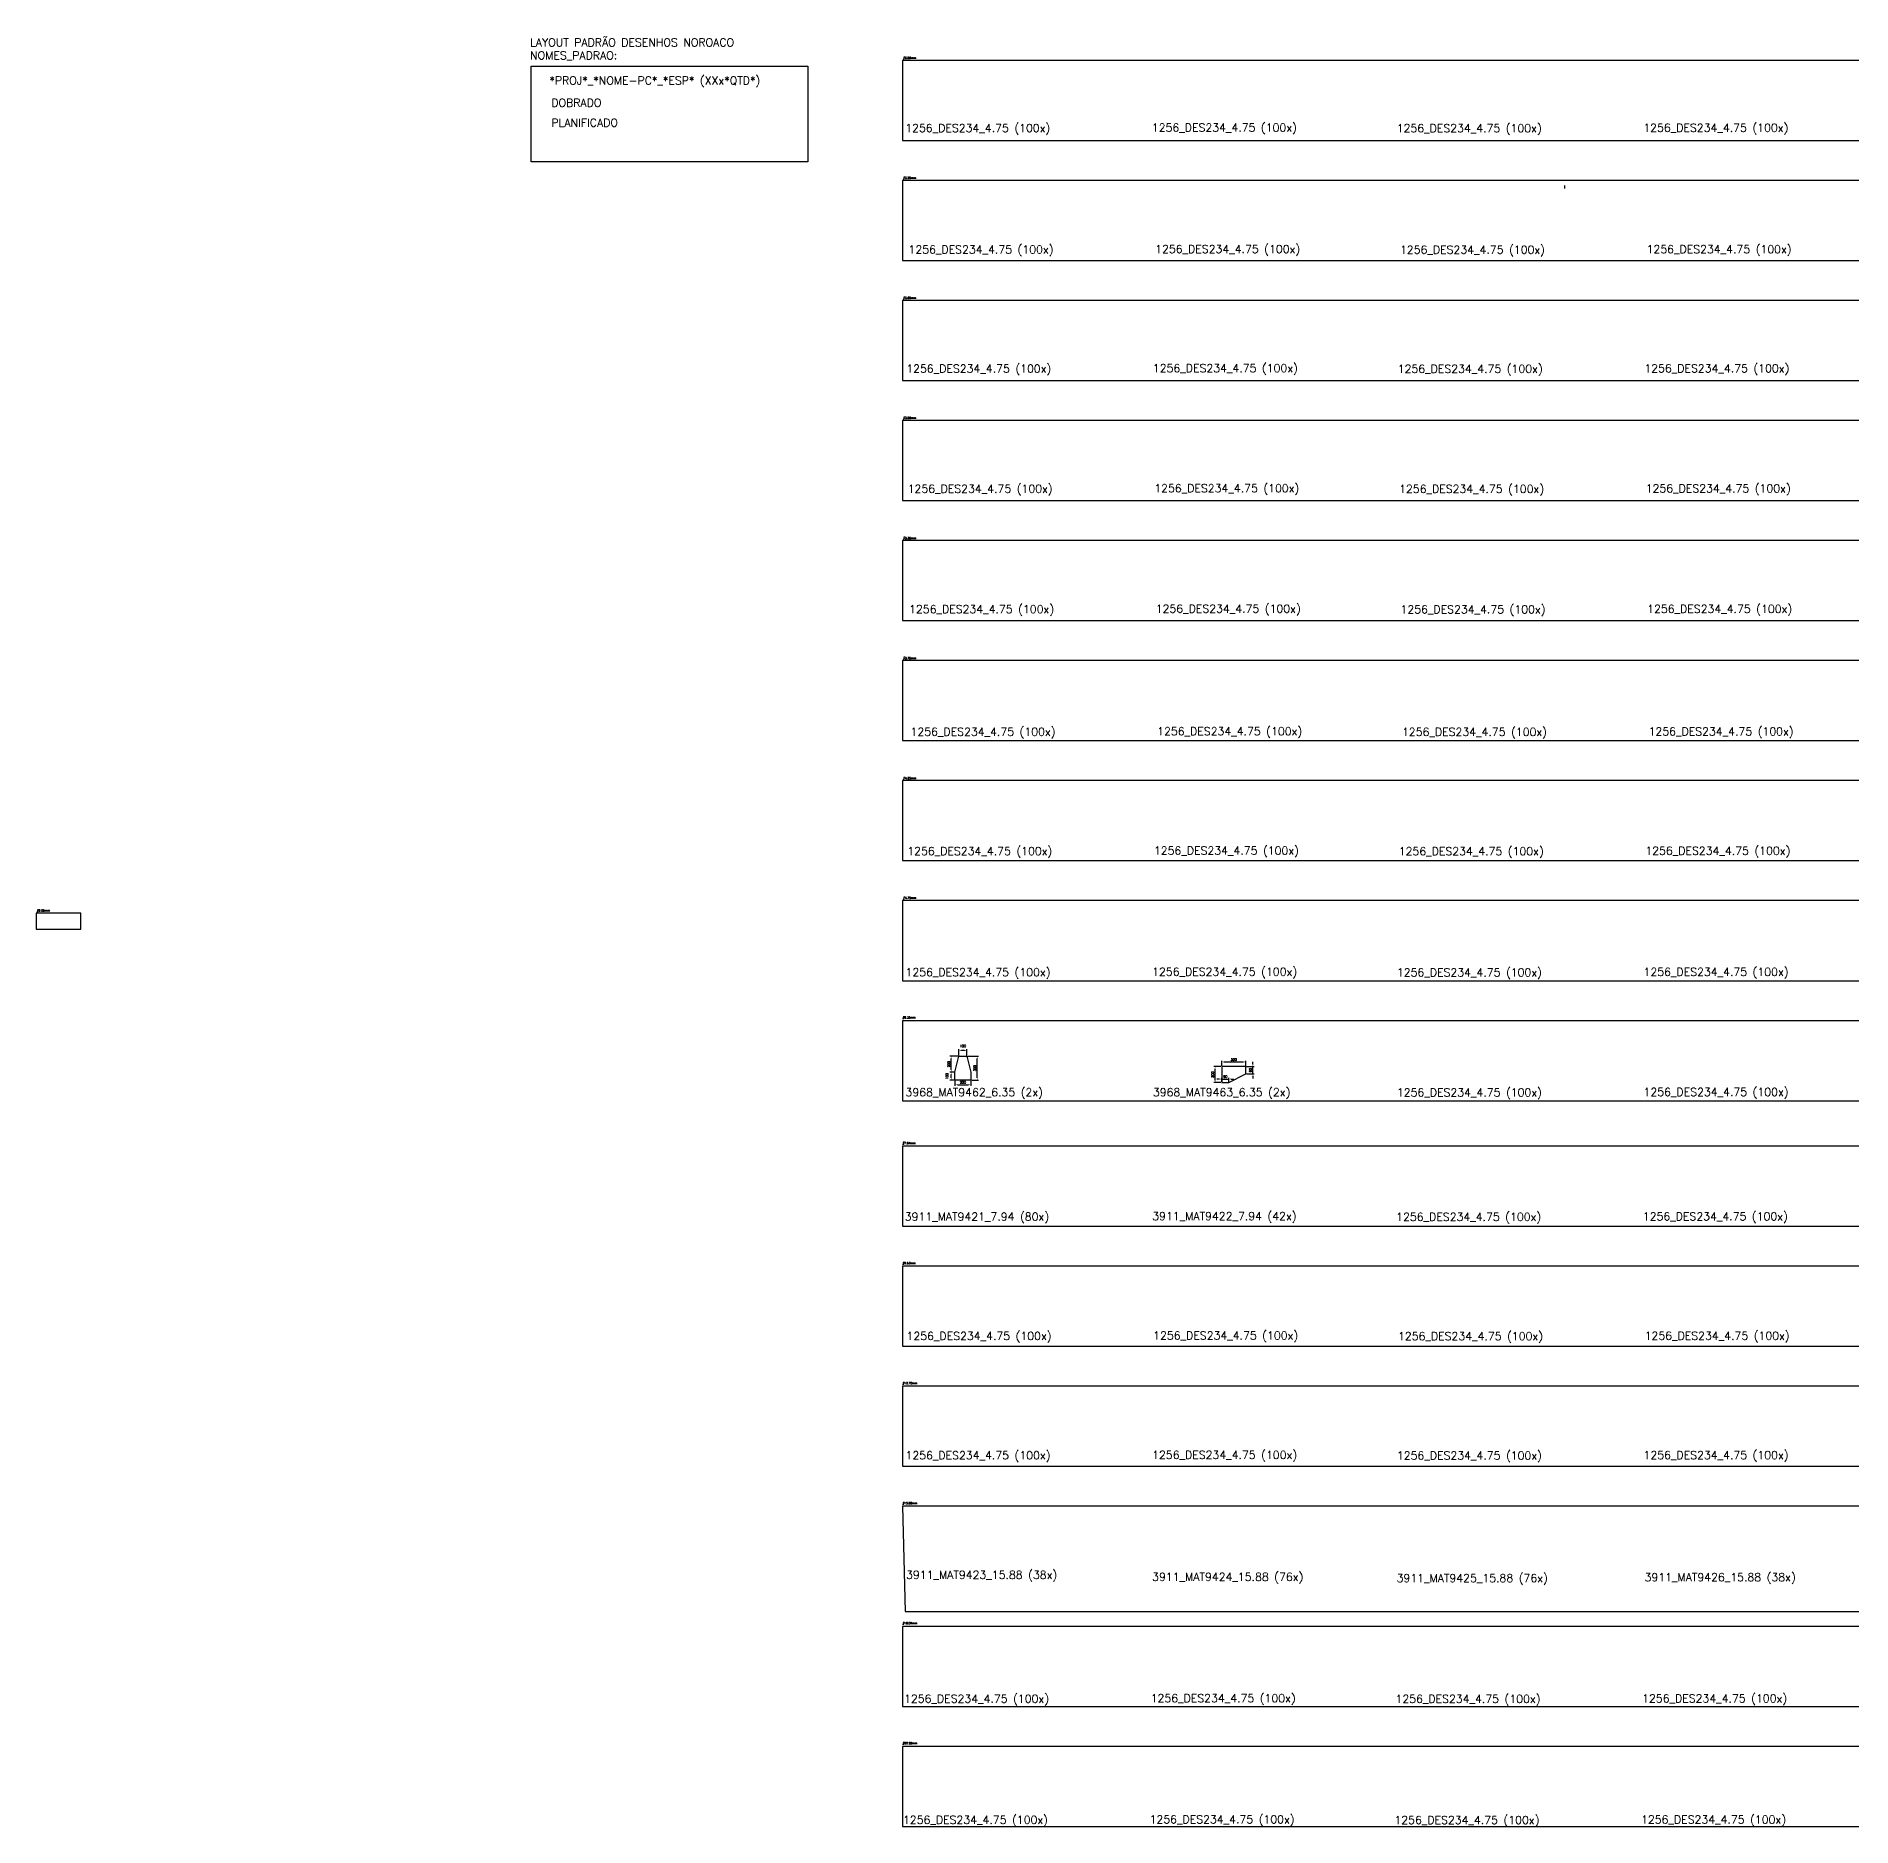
# Model space of a CAD drawing. Header units: millimetres. Extents: x 9334 to 102743, y -10659 to 11732.
# Drawn here: x 9334 to 32021, y -10640 to 11732 of the extents above; entities that cross this region are included whole.
import ezdxf

# ---------------------------------------------------------------- set-up
doc = ezdxf.new("R2010")
doc.units = ezdxf.units.MM
doc.header["$MEASUREMENT"] = 0
doc.header["$PDMODE"] = 3
for name, color, linetype in [('#12.70', 5, 'Continuous'), ('#15.88', 190, 'Continuous'), ('#19.04', 220, 'Continuous'), ('#2.00', 40, 'Continuous'), ('#2.25', 6, 'Continuous'), ('#2.65', 9, 'Continuous'), ('#22.22', 220, 'Continuous'), ('#3.00', 128, 'Continuous'), ('#3.35', 80, 'Continuous'), ('#3.75', 4, 'Continuous'), ('#4.25', 131, 'Continuous'), ('#4.75', 190, 'Continuous'), ('#6.35', 220, 'Continuous'), ('#7.94', 220, 'Continuous'), ('#9.53', 220, 'Continuous'), ('CONTORNO', 1, 'Continuous'), ('TEXTO', 3, 'Continuous')]:
    doc.layers.add(name, color=color, linetype=linetype)
doc.styles.add('ROMANS', font='romans')
doc.dimstyles.new('15M', dxfattribs={"dimtxt": 30, "dimasz": 30, "dimexe": 15, "dimexo": 10, "dimgap": 15, "dimtad": 3, "dimdec": 0, "dimzin": 12, "dimdsep": 46, "dimtxsty": 'ROMANS', "dimcen": 0, "dimdle": 50, "dimclrd": 2, "dimclre": 2, "dimclrt": 3, "dimazin": 0, "dimtfac": 1, "dimtdec": 0, "dimtmove": 2, "dimatfit": 3, "dimfxl": 1, "dimtolj": 1, "dimtzin": 0, "dimlwd": -1, "dimlwe": -1, "dimarcsym": 0})

# ---------------------------------------------------------------- blocks, each defined once
blk = doc.blocks.new('*D1652')
at = {"layer": 'CONTORNO', "color": 2}
for p, q in [((20804, -1211), (20752, -1211)), ((20804, -1311), (20752, -1311)), ((20767, -1281), (20767, -1241))]:
    blk.add_line(p, q, dxfattribs=at)
for points in [[(20772, -1241), (20762, -1241), (20767, -1211)], [(20762, -1281), (20772, -1281), (20767, -1311)]]:
    blk.add_solid(points, dxfattribs=at)
at = {"layer": 'Defpoints', "color": 0}
for p in [(20767, -1211), (20814, -1211), (20814, -1311)]:
    blk.add_point(p, dxfattribs=at)
at = {"layer": 'CONTORNO', "color": 3, "insert": (20715, -1261), "char_height": 30, "attachment_point": 5, "rotation": 90, "style": 'ROMANS'}
blk.add_mtext('\\A1;100', dxfattribs=at)
blk = doc.blocks.new('*D1653')
at = {"layer": 'CONTORNO', "color": 2}
for p, q in [((20854, -1011), (20752, -1011)), ((20767, -1181), (20767, -1041)), ((20804, -1211), (20752, -1211))]:
    blk.add_line(p, q, dxfattribs=at)
for points in [[(20772, -1041), (20762, -1041), (20767, -1011)], [(20762, -1181), (20772, -1181), (20767, -1211)]]:
    blk.add_solid(points, dxfattribs=at)
at = {"layer": 'Defpoints', "color": 0}
for p in [(20767, -1011), (20864, -1011), (20814, -1211)]:
    blk.add_point(p, dxfattribs=at)
at = {"layer": 'CONTORNO', "color": 3, "insert": (20737, -1111), "char_height": 30, "attachment_point": 5, "rotation": 90, "style": 'ROMANS'}
blk.add_mtext('\\A1;200', dxfattribs=at)
blk = doc.blocks.new('*D1654')
at = {"layer": 'CONTORNO', "color": 2}
for p, q in [((20864, -1001), (20864, -923)), ((20894, -938), (20934, -938)), ((20964, -1001), (20964, -923))]:
    blk.add_line(p, q, dxfattribs=at)
for points in [[(20894, -933), (20894, -943), (20864, -938)], [(20934, -943), (20934, -933), (20964, -938)]]:
    blk.add_solid(points, dxfattribs=at)
at = {"layer": 'Defpoints', "color": 0}
for p in [(20864, -1011), (20964, -938), (20964, -1011)]:
    blk.add_point(p, dxfattribs=at)
at = {"layer": 'CONTORNO', "color": 3, "insert": (20914, -885), "char_height": 30, "attachment_point": 5, "style": 'ROMANS'}
blk.add_mtext('\\A1;100', dxfattribs=at)
blk = doc.blocks.new('*D1655')
at = {"layer": 'CONTORNO', "color": 2}
for p, q in [((20814, -1321), (20814, -1384)), ((21014, -1321), (21014, -1384)), ((20844, -1369), (20984, -1369))]:
    blk.add_line(p, q, dxfattribs=at)
for points in [[(20844, -1364), (20844, -1374), (20814, -1369)], [(20984, -1374), (20984, -1364), (21014, -1369)]]:
    blk.add_solid(points, dxfattribs=at)
at = {"layer": 'Defpoints', "color": 0}
for p in [(20814, -1311), (21014, -1311), (21014, -1369)]:
    blk.add_point(p, dxfattribs=at)
at = {"layer": 'CONTORNO', "color": 3, "insert": (20914, -1339), "char_height": 30, "attachment_point": 5, "style": 'ROMANS'}
blk.add_mtext('\\A1;200', dxfattribs=at)
blk = doc.blocks.new('*D1656')
at = {"layer": 'CONTORNO', "color": 2}
for p, q in [((20974, -1011), (21107, -1011)), ((21092, -1281), (21092, -1041)), ((21024, -1311), (21107, -1311))]:
    blk.add_line(p, q, dxfattribs=at)
for points in [[(21097, -1041), (21087, -1041), (21092, -1011)], [(21087, -1281), (21097, -1281), (21092, -1311)]]:
    blk.add_solid(points, dxfattribs=at)
at = {"layer": 'Defpoints', "color": 0}
for p in [(20964, -1011), (21092, -1011), (21014, -1311)]:
    blk.add_point(p, dxfattribs=at)
at = {"layer": 'CONTORNO', "color": 3, "insert": (21062, -1161), "char_height": 30, "attachment_point": 5, "rotation": 90, "style": 'ROMANS'}
blk.add_mtext('\\A1;300', dxfattribs=at)
blk = doc.blocks.new('*D1657')
at = {"layer": 'CONTORNO', "color": 2}
for p, q in [((24138, -1142), (24050, -1142)), ((24138, -1342), (24050, -1342)), ((24065, -1312), (24065, -1172))]:
    blk.add_line(p, q, dxfattribs=at)
for points in [[(24070, -1172), (24060, -1172), (24065, -1142)], [(24060, -1312), (24070, -1312), (24065, -1342)]]:
    blk.add_solid(points, dxfattribs=at)
at = {"layer": 'Defpoints', "color": 0}
for p in [(24065, -1142), (24148, -1142), (24148, -1342)]:
    blk.add_point(p, dxfattribs=at)
at = {"layer": 'CONTORNO', "color": 3, "insert": (24035, -1242), "char_height": 30, "attachment_point": 5, "rotation": 90, "style": 'ROMANS'}
blk.add_mtext('\\A1;200', dxfattribs=at)
blk = doc.blocks.new('*D1658')
at = {"layer": 'CONTORNO', "color": 2}
for p, q in [((24148, -1132), (24148, -1069)), ((24178, -1084), (24418, -1084)), ((24448, -1132), (24448, -1069))]:
    blk.add_line(p, q, dxfattribs=at)
for points in [[(24178, -1079), (24178, -1089), (24148, -1084)], [(24418, -1089), (24418, -1079), (24448, -1084)]]:
    blk.add_solid(points, dxfattribs=at)
at = {"layer": 'Defpoints', "color": 0}
for p in [(24448, -1084), (24148, -1142), (24448, -1142)]:
    blk.add_point(p, dxfattribs=at)
at = {"layer": 'CONTORNO', "color": 3, "insert": (24298, -1054), "char_height": 30, "attachment_point": 5, "style": 'ROMANS'}
blk.add_mtext('\\A1;300', dxfattribs=at)
blk = doc.blocks.new('*D1659')
at = {"layer": 'CONTORNO', "color": 2}
for p, q in [((24538, -1112), (24538, -1082)), ((24458, -1142), (24553, -1142)), ((24458, -1232), (24553, -1232)), ((24538, -1232), (24538, -1142)), ((24538, -1262), (24538, -1292))]:
    blk.add_line(p, q, dxfattribs=at)
for points in [[(24533, -1112), (24543, -1112), (24538, -1142)], [(24543, -1262), (24533, -1262), (24538, -1232)]]:
    blk.add_solid(points, dxfattribs=at)
at = {"layer": 'Defpoints', "color": 0}
for p in [(24448, -1142), (24448, -1232), (24538, -1142)]:
    blk.add_point(p, dxfattribs=at)
at = {"layer": 'CONTORNO', "color": 3, "insert": (24508, -1187), "char_height": 30, "attachment_point": 5, "rotation": 90, "style": 'ROMANS'}
blk.add_mtext('\\A1;90', dxfattribs=at)
blk = doc.blocks.new('*D1660')
at = {"layer": 'CONTORNO', "color": 2}
for p, q in [((24118, -1297), (24088, -1297)), ((24148, -1332), (24148, -1282)), ((24148, -1297), (24238, -1297)), ((24238, -1332), (24238, -1282)), ((24268, -1297), (24298, -1297))]:
    blk.add_line(p, q, dxfattribs=at)
for points in [[(24118, -1302), (24118, -1292), (24148, -1297)], [(24268, -1292), (24268, -1302), (24238, -1297)]]:
    blk.add_solid(points, dxfattribs=at)
at = {"layer": 'Defpoints', "color": 0}
for p in [(24148, -1342), (24238, -1297), (24238, -1342)]:
    blk.add_point(p, dxfattribs=at)
at = {"layer": 'CONTORNO', "color": 3, "insert": (24193, -1267), "char_height": 30, "attachment_point": 5, "style": 'ROMANS'}
blk.add_mtext('\\A1;90', dxfattribs=at)

msp = doc.modelspace()

# ---------------------------------------------------------------- linework, layer by layer
at = {"layer": '#12.70'}
msp.add_lwpolyline([(20159.6, -6136.1), (102698.6, -6136.1), (102698.6, -5136.2), (20159.6, -5136.2)], close=True, dxfattribs=at)
at = {"layer": '#15.88'}
msp.add_lwpolyline([(20193.4, -7952.7), (102732.3, -7952.7), (102698.6, -6636.1), (20159.6, -6636.1)], close=True, dxfattribs=at)
at = {"layer": '#19.04'}
msp.add_lwpolyline([(20159.6, -9136), (102698.6, -9136), (102698.6, -8136.1), (20159.6, -8136.1)], close=True, dxfattribs=at)
at = {"layer": '#2.00'}
msp.add_lwpolyline([(20159.6, 10430.9), (102742.5, 10430.9), (102742.5, 11430.6), (20159.6, 11430.6)], close=True, dxfattribs=at)
at = {"layer": '#2.25'}
for points in [[(20159.6, 8931.2), (102734.9, 8931.2), (102734.9, 9930.9), (20159.6, 9930.9)], [(9334.2, 575.2), (9891.8, 575.2), (9891.8, 775.9), (9334.2, 775.9)]]:
    msp.add_lwpolyline(points, close=True, dxfattribs=at)
at = {"layer": '#2.65'}
msp.add_lwpolyline([(20159.6, 7431.5), (102727.3, 7431.5), (102727.3, 8431.2), (20159.6, 8431.2)], close=True, dxfattribs=at)
at = {"layer": '#22.22'}
msp.add_lwpolyline([(20159.6, -10635.9), (102698.6, -10635.9), (102698.6, -9636), (20159.6, -9636)], close=True, dxfattribs=at)
at = {"layer": '#3.00'}
msp.add_lwpolyline([(20159.6, 5931.8), (102719.5, 5931.8), (102719.5, 6931.5), (20159.6, 6931.5)], close=True, dxfattribs=at)
at = {"layer": '#3.35'}
msp.add_lwpolyline([(20159.6, 4431.9), (102694.3, 4431.9), (102694.3, 5431.8), (20159.6, 5431.8)], close=True, dxfattribs=at)
at = {"layer": '#3.75'}
msp.add_lwpolyline([(20159.6, 2931.9), (102694.3, 2931.9), (102694.3, 3931.9), (20159.6, 3931.9)], close=True, dxfattribs=at)
at = {"layer": '#4.25'}
msp.add_lwpolyline([(20159.6, 1432), (102694.3, 1432), (102694.3, 2431.9), (20159.6, 2431.9)], close=True, dxfattribs=at)
at = {"layer": '#4.75'}
msp.add_lwpolyline([(20159.6, -68.3), (102696.8, -68.3), (102696.8, 932), (20159.6, 932)], close=True, dxfattribs=at)
at = {"layer": '#6.35'}
msp.add_lwpolyline([(20159.6, -1568.5), (102698.6, -1568.5), (102698.6, -568.3), (20159.6, -568.3)], close=True, dxfattribs=at)
at = {"layer": '#7.94'}
msp.add_lwpolyline([(20159.6, -3136.2), (102698.6, -3136.2), (102698.6, -2136.5), (20159.6, -2136.5)], close=True, dxfattribs=at)
at = {"layer": '#9.53'}
msp.add_lwpolyline([(20159.6, -4636.2), (102698.6, -4636.2), (102698.6, -3636.2), (20159.6, -3636.2)], close=True, dxfattribs=at)
at = {"color": 1}
msp.add_line((28434.9, 9830.6), (28434.9, 9869.2), dxfattribs=at)
msp.add_lwpolyline([(15517.3, 11360), (18975.5, 11360), (18975.5, 10162.8), (15517.3, 10162.8)], close=True, dxfattribs=at)
at = {"layer": 'CONTORNO', "color": 1}
for points in [[(20863.9, -1010.7), (20913.9, -1010.7), (20963.9, -1010.7), (21013.9, -1210.7), (21013.9, -1310.7), (20813.9, -1310.7), (20813.9, -1210.7)], [(24148, -1141.9), (24148, -1341.9), (24238, -1341.9), (24448, -1231.9), (24448, -1141.9)]]:
    msp.add_lwpolyline(points, close=True, dxfattribs=at)

# ---------------------------------------------------------------- texts
at = {"layer": '#12.70', "style": 'ROMANS'}
msp.add_text('#12.70mm', height=25, dxfattribs=at).set_placement((20159.6, -5109.1))
at = {"layer": '#15.88', "style": 'ROMANS'}
msp.add_text('#15.88mm', height=25, dxfattribs=at).set_placement((20159.6, -6609))
at = {"layer": '#19.04', "style": 'ROMANS'}
msp.add_text('#19.04mm', height=25, dxfattribs=at).set_placement((20159.6, -8109))
at = {"layer": '#2.00', "style": 'ROMANS'}
msp.add_text('#2.00mm', height=25, dxfattribs=at).set_placement((20166.1, 11449.7))
at = {"layer": '#2.25', "style": 'ROMANS'}
for p in [(20166.1, 9950), (9340.7, 795)]:
    msp.add_text('#2.25mm', height=25, dxfattribs=at).set_placement(p)
at = {"layer": '#2.65', "style": 'ROMANS'}
msp.add_text('#2.65mm', height=25, dxfattribs=at).set_placement((20166.1, 8450.3))
at = {"layer": '#22.22', "style": 'ROMANS'}
msp.add_text('#22.22mm', height=25, dxfattribs=at).set_placement((20159.6, -9608.9))
at = {"layer": '#3.00', "style": 'ROMANS'}
msp.add_text('#3.00mm', height=25, dxfattribs=at).set_placement((20166.1, 6950.6))
at = {"layer": '#3.35', "style": 'ROMANS'}
msp.add_text('#3.35mm', height=25, dxfattribs=at).set_placement((20166.1, 5451))
at = {"layer": '#3.75', "style": 'ROMANS'}
msp.add_text('#3.75mm', height=25, dxfattribs=at).set_placement((20166.1, 3951))
at = {"layer": '#4.25', "style": 'ROMANS'}
msp.add_text('#4.25mm', height=25, dxfattribs=at).set_placement((20166.1, 2451))
at = {"layer": '#4.75', "style": 'ROMANS'}
msp.add_text('#4.75mm', height=25, dxfattribs=at).set_placement((20166.1, 954.7))
at = {"layer": '#6.35', "style": 'ROMANS'}
msp.add_text('#6.35mm', height=25, dxfattribs=at).set_placement((20159.6, -541.3))
at = {"layer": '#7.94', "style": 'ROMANS'}
msp.add_text('#7.94mm', height=25, dxfattribs=at).set_placement((20159.6, -2109.4))
at = {"layer": '#9.53', "style": 'ROMANS'}
msp.add_text('#9.53mm', height=25, dxfattribs=at).set_placement((20159.6, -3609.1))
at = {"color": 4, "style": 'ROMANS'}
for s, p in [('LAYOUT PADRÃO DESENHOS NOROACO', (15503.7, 11606.3)), ('NOMES_PADRAO:', (15504.7, 11444.7)), ('*PROJ*_*NOME-PC*_*ESP* (XXx*QTD*)', (15745.8, 11130.2)), ('DOBRADO', (15770.1, 10852.1)), ('PLANIFICADO', (15771.3, 10603))]:
    msp.add_text(s, height=100, dxfattribs=at).set_placement(p)
at = {"layer": 'TEXTO', "color": 4, "style": 'ROMANS'}
for s, p in [('1256_DES234_4.75 (100x)', (20193.1, 10536.2)), ('1256_DES234_4.75 (100x)', (23275.1, 10542.1)), ('1256_DES234_4.75 (100x)', (26334.5, 10533.8)), ('1256_DES234_4.75 (100x)', (29416.5, 10539.7)), ('1256_DES234_4.75 (100x)', (20233.9, 9018.5)), ('1256_DES234_4.75 (100x)', (23316, 9024.4)), ('1256_DES234_4.75 (100x)', (26375.3, 9016.1)), ('1256_DES234_4.75 (100x)', (29457.4, 9022)), ('1256_DES234_4.75 (100x)', (20205.7, 7529.9)), ('1256_DES234_4.75 (100x)', (23287.8, 7535.8)), ('1256_DES234_4.75 (100x)', (26347.1, 7527.5)), ('1256_DES234_4.75 (100x)', (29429.2, 7533.4)), ('1256_DES234_4.75 (100x)', (20222.9, 6029)), ('1256_DES234_4.75 (100x)', (23305, 6034.9)), ('1256_DES234_4.75 (100x)', (26364.3, 6026.6)), ('1256_DES234_4.75 (100x)', (29446.3, 6032.5)), ('1256_DES234_4.75 (100x)', (20240.9, 4524.3)), ('1256_DES234_4.75 (100x)', (23323, 4530.2)), ('1256_DES234_4.75 (100x)', (26382.3, 4521.9)), ('1256_DES234_4.75 (100x)', (29464.4, 4527.8)), ('1256_DES234_4.75 (100x)', (20258.9, 2992.5)), ('1256_DES234_4.75 (100x)', (23341, 2998.4)), ('1256_DES234_4.75 (100x)', (26400.3, 2990.1)), ('1256_DES234_4.75 (100x)', (29482.4, 2996)), ('1256_DES234_4.75 (100x)', (20218.4, 1501.3)), ('1256_DES234_4.75 (100x)', (23300.5, 1507.2)), ('1256_DES234_4.75 (100x)', (26359.8, 1498.9)), ('1256_DES234_4.75 (100x)', (29441.8, 1504.8)), ('1256_DES234_4.75 (100x)', (20195.8, -12.4)), ('1256_DES234_4.75 (100x)', (23277.9, -6.5)), ('1256_DES234_4.75 (100x)', (26337.2, -14.8)), ('1256_DES234_4.75 (100x)', (29419.3, -8.9)), ('3968_MAT9462_6.35 (2x)', (20195.8, -1512.6)), ('3968_MAT9463_6.35 (2x)', (23287.7, -1512.4)), ('1256_DES234_4.75 (100x)', (26337.2, -1515)), ('1256_DES234_4.75 (100x)', (29419.3, -1509.1)), ('3911_MAT9421_7.94 (80x)', (20186.8, -3066.8)), ('3911_MAT9422_7.94 (42x)', (23280, -3060.1)), ('1256_DES234_4.75 (100x)', (29410.3, -3063.3)), ('1256_DES234_4.75 (100x)', (26328.2, -3069.2)), ('1256_DES234_4.75 (100x)', (20209.4, -4558)), ('1256_DES234_4.75 (100x)', (23291.4, -4552.1)), ('1256_DES234_4.75 (100x)', (26350.8, -4560.4)), ('1256_DES234_4.75 (100x)', (29432.8, -4554.5)), ('1256_DES234_4.75 (100x)', (20195.8, -6049.2)), ('1256_DES234_4.75 (100x)', (23277.9, -6043.3)), ('1256_DES234_4.75 (100x)', (26337.2, -6051.6)), ('1256_DES234_4.75 (100x)', (29419.3, -6045.7)), ('3911_MAT9423_15.88 (38x)', (20203.3, -7542.2)), ('3911_MAT9424_15.88 (76x)', (23278.6, -7567.6)), ('3911_MAT9425_15.88 (76x)', (26333.5, -7582.9)), ('3911_MAT9426_15.88 (38x)', (29431.7, -7572.1)), ('1256_DES234_4.75 (100x)', (20177.8, -9090.1)), ('1256_DES234_4.75 (100x)', (23259.9, -9084.3)), ('1256_DES234_4.75 (100x)', (26319.2, -9092.5)), ('1256_DES234_4.75 (100x)', (29401.3, -9086.7)), ('1256_DES234_4.75 (100x)', (20164.3, -10603.9)), ('1256_DES234_4.75 (100x)', (23246.4, -10598)), ('1256_DES234_4.75 (100x)', (26305.7, -10606.3)), ('1256_DES234_4.75 (100x)', (29387.8, -10600.4))]:
    msp.add_text(s, height=100, dxfattribs=at).set_placement(p)

# ---------------------------------------------------------------- dimensions: what is measured, and where the dimension line sits
at = {"layer": 'CONTORNO', "color": 1}
for base, p1, p2, picture, middle in [((20963.9, -937.5), (20863.9, -1010.7), (20963.9, -1010.7), '*D1654', (20913.9, -885)), ((24448, -1083.9), (24148, -1141.9), (24448, -1141.9), '*D1658', (24298, -1053.9)), ((21013.9, -1368.6), (20813.9, -1310.7), (21013.9, -1310.7), '*D1655', (20913.9, -1338.6)), ((24238, -1297.2), (24148, -1341.9), (24238, -1341.9), '*D1660', (24193, -1267.2))]:
    dim = msp.add_linear_dim(base=base, p1=p1, p2=p2, dimstyle='15M', override={"dimscale": 1}, dxfattribs=at)
    dim.commit()
    dim.dimension.update_dxf_attribs({"geometry": picture, "text_midpoint": middle})
for base, p1, p2, picture, middle in [((20767.3, -1010.7), (20813.9, -1210.7), (20863.9, -1010.7), '*D1653', (20737.3, -1110.7)), ((21091.9, -1010.7), (21013.9, -1310.7), (20963.9, -1010.7), '*D1656', (21061.9, -1160.7)), ((24538.4, -1141.9), (24448, -1231.9), (24448, -1141.9), '*D1659', (24508.4, -1186.9)), ((20767.3, -1210.7), (20813.9, -1310.7), (20813.9, -1210.7), '*D1652', (20714.8, -1260.7)), ((24065.4, -1141.9), (24148, -1341.9), (24148, -1141.9), '*D1657', (24035.4, -1241.9))]:
    dim = msp.add_linear_dim(base=base, p1=p1, p2=p2, angle=90, dimstyle='15M', override={"dimscale": 1}, dxfattribs=at)
    dim.commit()
    dim.dimension.update_dxf_attribs({"geometry": picture, "text_midpoint": middle})

doc.saveas('drawing.dxf')
